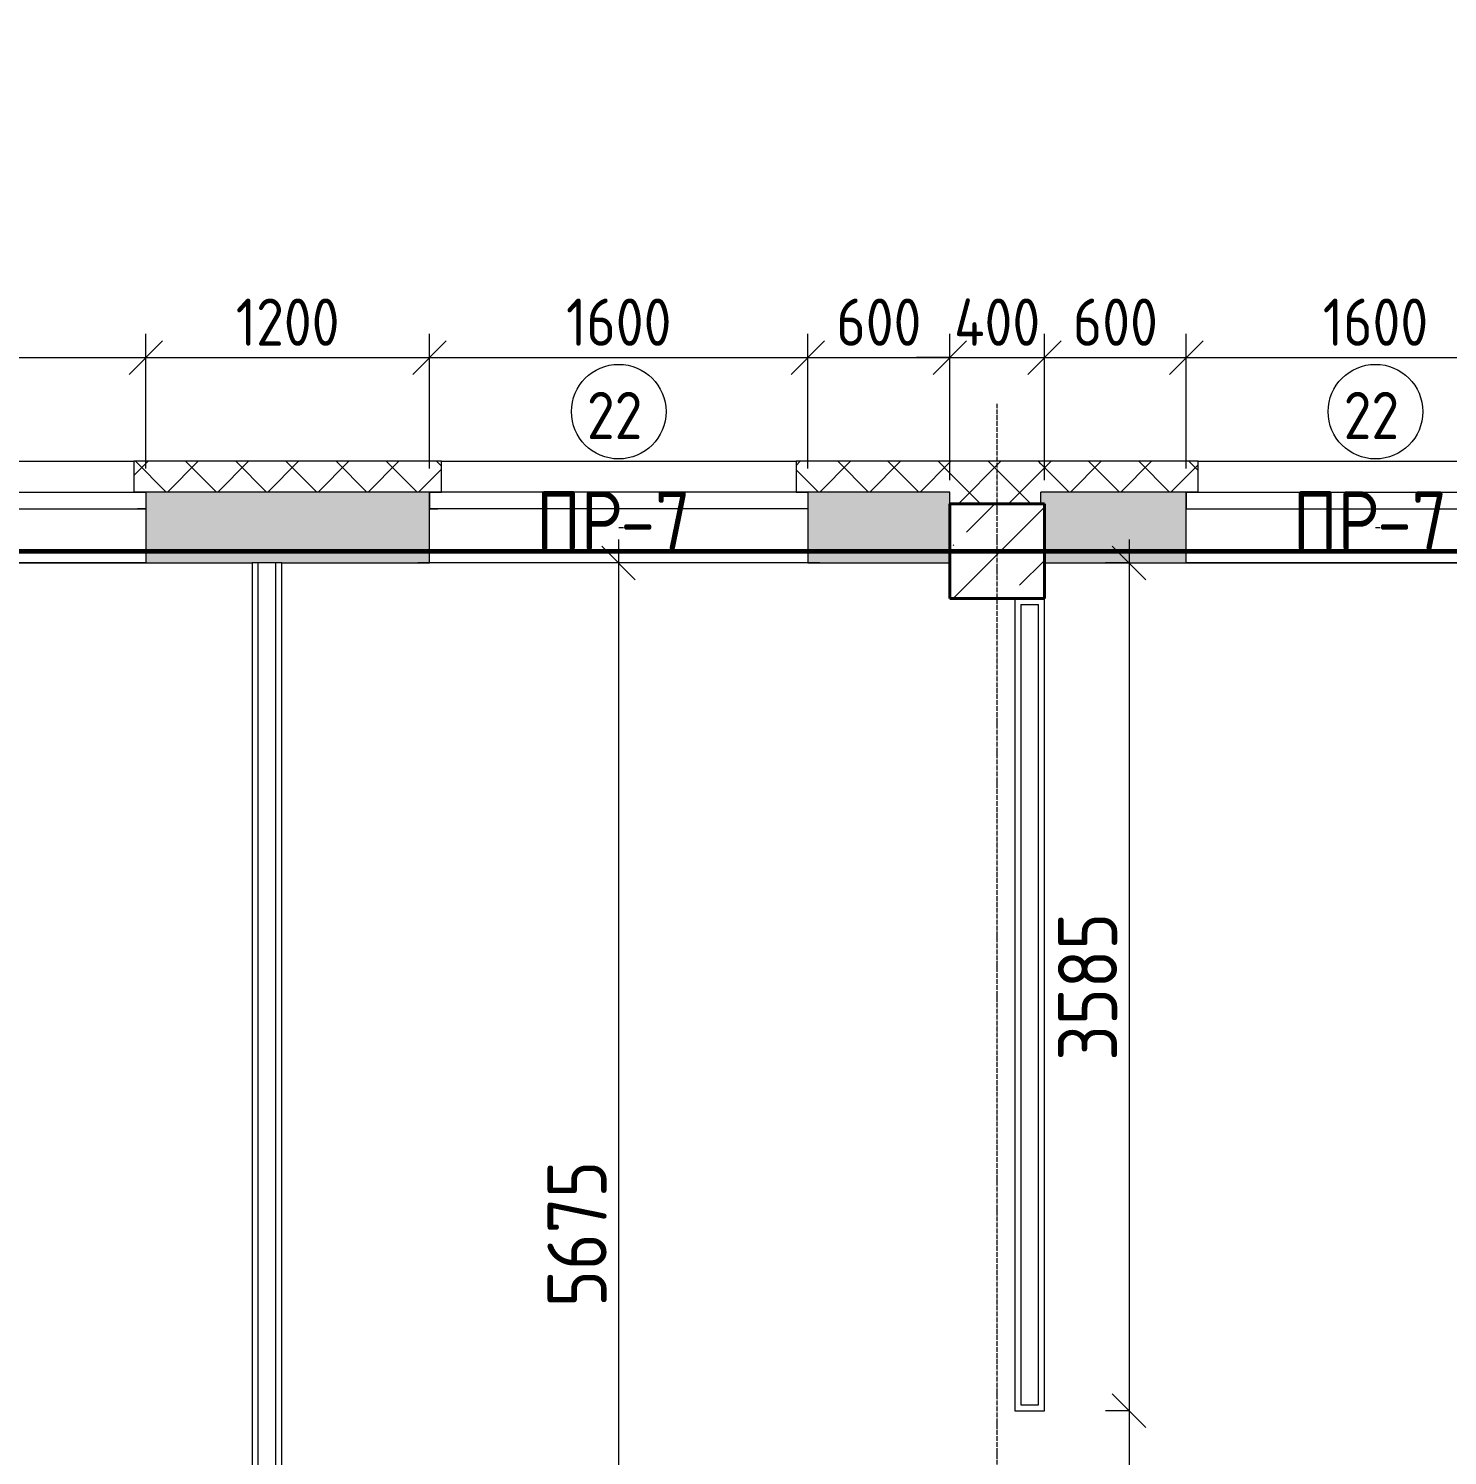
# Model space of a CAD drawing. Header units: millimetres. Extents: x -56773 to 221258, y -262288 to 26541.
# Drawn here: x 23714 to 29714, y -92368 to -86334 of the extents above; entities that cross this region are included whole.
import ezdxf

# ---------------------------------------------------------------- set-up
doc = ezdxf.new("R2010")
doc.units = ezdxf.units.MM
doc.linetypes.add('ADSK_Линия сетки', pattern=[25, 20, -2.5, 0, -2.5])
for name, color, linetype, lineweight in [('3.1 Штукатурка внешн стен для инвесторов', 5, 'Continuous', 60), ('_ Окна', 7, 'Continuous', 18), ('Марки', 7, 'Continuous', 20), ('Марки окон', 7, 'Continuous', 20), ('Несущие колонны', 7, 'Continuous', 18), ('Окна', 7, 'Continuous', 9), ('Оси', 7, 'Continuous', 9), ('Размеры', 7, 'Continuous', 9), ('Стены внутренние', 7, 'Continuous', 18), ('Стены наружные', 7, 'Continuous', 18), ('Стены штриховка', 7, 'Continuous', 9)]:
    doc.layers.add(name, color=color, linetype=linetype, lineweight=lineweight)
doc.styles.add('GOST Common_2', font='', dxfattribs={"width": 0.9, "height": 250})
doc.styles.add('GOST Common_3', font='', dxfattribs={"width": 0.9, "height": 200})
doc.styles.get('GOST Common_2').set_extended_font_data('GOST Common')
doc.styles.get('GOST Common_3').set_extended_font_data('GOST Common')
doc.dimstyles.new('ADSK_Основной_2_0_1', dxfattribs={"dimscale": 304.8, "dimtxt": 201.142999, "dimasz": 0.463911, "dimexe": 0.328084, "dimexo": 0.328084, "dimgap": 0.164042, "dimtad": 1, "dimdec": 3, "dimrnd": 0.001, "dimdsep": 46, "dimtxsty": 'GOST Common_3', "dimblk1": 'OBLIQUE', "dimblk2": 'OBLIQUE', "dimsah": 1, "dimcen": 0.09, "dimdle": 0.328084, "dimazin": 2, "dimtfac": 1, "dimtdec": 4, "dimtix": 1, "dimtmove": 1, "dimatfit": 3, "dimfxl": 1, "dimtvp": 1, "dimtolj": 1, "dimtzin": 0, "dimlwd": 20, "dimlwe": 20, "dimarcsym": 2})
doc.dimstyles.new('ADSK_Основной_2_0_3', dxfattribs={"dimscale": 304.8, "dimtxt": 201.142999, "dimasz": 0.463911, "dimexe": 0.328084, "dimexo": 0.328084, "dimgap": 0.164042, "dimtad": 1, "dimdec": 3, "dimrnd": 0.001, "dimdsep": 46, "dimtxsty": 'GOST Common_2', "dimblk1": 'OBLIQUE', "dimblk2": 'OBLIQUE', "dimsah": 1, "dimcen": 0.09, "dimdle": 0.328084, "dimazin": 2, "dimtfac": 1, "dimtdec": 4, "dimtix": 1, "dimtmove": 0, "dimatfit": 3, "dimfxl": 1, "dimtvp": 1, "dimtolj": 1, "dimtzin": 0, "dimlwd": 20, "dimlwe": 20, "dimarcsym": 2})
pattern_1 = [(45, (9.36, -97949.04), (-106.066, 106.066), []), (135, (9.36, -97949.04), (-106.066, -106.066), [])]

# ---------------------------------------------------------------- blocks, each defined once
blk = doc.blocks.new('ADSK_КолоннаЖБ_Прямоугольная - 400x400 мм-1807143-Кладочный план 2-го этаж')
at = {"layer": 'Несущие колонны', "lineweight": 40}
for p, q in [((-200, 200), (200, 200)), ((-200, -200), (-200, 200)), ((200, 200), (200, -200)), ((200, -200), (-200, -200))]:
    blk.add_line(p, q, dxfattribs=at)
blk = doc.blocks.new('ОКНО L03 _2СТ_RS - ОК-5_1600х2000h-3556615-Кладочный план 2-го этаж')
at = {"layer": '_ Окна'}
for p, q in [((-838.1, 149), (761.9, 149)), ((-838.1, 149), (-838.1, 79)), ((-838.1, 149), (-833.1, 149)), ((-818.1, 149), (-38.1, 149)), ((-38.1, 149), (741.9, 149)), ((761.9, 149), (756.9, 149)), ((761.9, 149), (761.9, 79)), ((-838.1, 79), (761.9, 79)), ((-838.1, 79), (-803.1, 79)), ((-818.1, 79), (-38.1, 79)), ((-38.1, 79), (741.9, 79)), ((761.9, 79), (726.9, 79))]:
    blk.add_line(p, q, dxfattribs=at)
at = {"layer": 'Окна'}
blk.add_line((-888.1, -150), (811.9, -150), dxfattribs=at)
blk = doc.blocks.new('ОКНО L03 _2СТ_RS - ОК-5_1600х2000h-3556607-Кладочный план 2-го этаж')
at = {"layer": '_ Окна'}
for p, q in [((-838.1, -79), (761.9, -79)), ((-838.1, -149), (-838.1, -79)), ((-838.1, -79), (-803.1, -79)), ((-818.1, -79), (-38.1, -79)), ((-38.1, -79), (741.9, -79)), ((761.9, -79), (726.9, -79)), ((761.9, -149), (761.9, -79)), ((-838.1, -149), (761.9, -149)), ((-838.1, -149), (-833.1, -149)), ((-818.1, -149), (-38.1, -149)), ((-38.1, -149), (741.9, -149)), ((761.9, -149), (756.9, -149))]:
    blk.add_line(p, q, dxfattribs=at)
at = {"layer": 'Окна'}
blk.add_line((-888.1, 150), (811.9, 150), dxfattribs=at)
blk = doc.blocks.new('_Oblique')
at = {"color": 0, "linetype": 'ByBlock', "lineweight": -2}
blk.add_line((-0.5, -0.5), (0.5, 0.5), dxfattribs=at)
blk = doc.blocks.new('*D4573')
at = {"layer": 'Defpoints', "color": 0, "lineweight": 25, "transparency": 16777216}
for p in [(24209.4, -87725.6), (22609.4, -88295.1), (24209.4, -88295.1)]:
    blk.add_point(p, dxfattribs=at)
at = {"layer": 'Размеры', "color": 0, "lineweight": 20, "transparency": 16777216}
for p, q in [((22609.4, -88195.1), (22609.4, -87625.6)), ((24209.4, -88195.1), (24209.4, -87625.6)), ((22509.4, -87725.6), (24309.4, -87725.6))]:
    blk.add_line(p, q, dxfattribs=at)
at = {"layer": 'Размеры', "color": 0, "lineweight": 20, "transparency": 16777216, "xscale": 141.4, "yscale": 141.4, "zscale": 141.4, "rotation": 180}
blk.add_blockref('_Oblique', (22609.4, -87725.6), dxfattribs=at)
at = {"layer": 'Размеры', "color": 0, "lineweight": 20, "transparency": 16777216, "xscale": 141.4, "yscale": 141.4, "zscale": 141.4}
blk.add_blockref('_Oblique', (24209.4, -87725.6), dxfattribs=at)
at = {"layer": 'Размеры', "color": 0, "lineweight": 9, "transparency": 16777216, "insert": (23409.4, -87575.6), "char_height": 200, "width": 560.473, "attachment_point": 5, "style": 'GOST Common_3'}
blk.add_mtext('\\A1;1600', dxfattribs=at)
blk = doc.blocks.new('*D4574')
at = {"layer": 'Defpoints', "color": 0, "lineweight": 25, "transparency": 16777216}
for p in [(25409.4, -87725.6), (24209.4, -88295.1), (25409.4, -88295.1)]:
    blk.add_point(p, dxfattribs=at)
at = {"layer": 'Размеры', "color": 0, "lineweight": 20, "transparency": 16777216}
for p, q in [((24209.4, -88195.1), (24209.4, -87625.6)), ((25409.4, -88195.1), (25409.4, -87625.6)), ((24109.4, -87725.6), (25509.4, -87725.6))]:
    blk.add_line(p, q, dxfattribs=at)
at = {"layer": 'Размеры', "color": 0, "lineweight": 20, "transparency": 16777216, "xscale": 141.4, "yscale": 141.4, "zscale": 141.4, "rotation": 180}
blk.add_blockref('_Oblique', (24209.4, -87725.6), dxfattribs=at)
at = {"layer": 'Размеры', "color": 0, "lineweight": 20, "transparency": 16777216, "xscale": 141.4, "yscale": 141.4, "zscale": 141.4}
blk.add_blockref('_Oblique', (25409.4, -87725.6), dxfattribs=at)
at = {"layer": 'Размеры', "color": 0, "lineweight": 9, "transparency": 16777216, "insert": (24809.4, -87575.6), "char_height": 200, "width": 560.473, "attachment_point": 5, "style": 'GOST Common_3'}
blk.add_mtext('\\A1;1200', dxfattribs=at)
blk = doc.blocks.new('*D4575')
at = {"layer": 'Defpoints', "color": 0, "lineweight": 25, "transparency": 16777216}
for p in [(27009.4, -87725.6), (25409.4, -88295.1), (27009.4, -88295.1)]:
    blk.add_point(p, dxfattribs=at)
at = {"layer": 'Размеры', "color": 0, "lineweight": 20, "transparency": 16777216}
for p, q in [((25409.4, -88195.1), (25409.4, -87625.6)), ((27009.4, -88195.1), (27009.4, -87625.6)), ((25309.4, -87725.6), (27109.4, -87725.6))]:
    blk.add_line(p, q, dxfattribs=at)
at = {"layer": 'Размеры', "color": 0, "lineweight": 20, "transparency": 16777216, "xscale": 141.4, "yscale": 141.4, "zscale": 141.4, "rotation": 180}
blk.add_blockref('_Oblique', (25409.4, -87725.6), dxfattribs=at)
at = {"layer": 'Размеры', "color": 0, "lineweight": 20, "transparency": 16777216, "xscale": 141.4, "yscale": 141.4, "zscale": 141.4}
blk.add_blockref('_Oblique', (27009.4, -87725.6), dxfattribs=at)
at = {"layer": 'Размеры', "color": 0, "lineweight": 9, "transparency": 16777216, "insert": (26209.4, -87575.6), "char_height": 200, "width": 560.473, "attachment_point": 5, "style": 'GOST Common_3'}
blk.add_mtext('\\A1;1600', dxfattribs=at)
blk = doc.blocks.new('*D4576')
at = {"layer": 'Defpoints', "color": 0, "lineweight": 25, "transparency": 16777216}
for p in [(27609.4, -87725.6), (27009.4, -88295.1), (27609.4, -88344.1)]:
    blk.add_point(p, dxfattribs=at)
at = {"layer": 'Размеры', "color": 0, "lineweight": 20, "transparency": 16777216}
for p, q in [((27009.4, -88195.1), (27009.4, -87625.6)), ((27609.4, -88244.1), (27609.4, -87625.6)), ((26909.4, -87725.6), (27709.4, -87725.6))]:
    blk.add_line(p, q, dxfattribs=at)
at = {"layer": 'Размеры', "color": 0, "lineweight": 20, "transparency": 16777216, "xscale": 141.4, "yscale": 141.4, "zscale": 141.4, "rotation": 180}
blk.add_blockref('_Oblique', (27009.4, -87725.6), dxfattribs=at)
at = {"layer": 'Размеры', "color": 0, "lineweight": 20, "transparency": 16777216, "xscale": 141.4, "yscale": 141.4, "zscale": 141.4}
blk.add_blockref('_Oblique', (27609.4, -87725.6), dxfattribs=at)
at = {"layer": 'Размеры', "color": 0, "lineweight": 9, "transparency": 16777216, "insert": (27309.4, -87575.6), "char_height": 200, "width": 454.106, "attachment_point": 5, "style": 'GOST Common_3'}
blk.add_mtext('\\A1;600', dxfattribs=at)
blk = doc.blocks.new('*D4577')
at = {"layer": 'Defpoints', "color": 0, "lineweight": 25, "transparency": 16777216}
for p in [(28009.4, -87725.6), (27609.4, -88344.1), (28009.4, -88344.1)]:
    blk.add_point(p, dxfattribs=at)
at = {"layer": 'Размеры', "color": 0, "lineweight": 20, "transparency": 16777216}
for p, q in [((27609.4, -88244.1), (27609.4, -87625.6)), ((28009.4, -88244.1), (28009.4, -87625.6)), ((27609.4, -87725.6), (27468, -87725.6)), ((27609.4, -87725.6), (28009.4, -87725.6)), ((28009.4, -87725.6), (28150.8, -87725.6))]:
    blk.add_line(p, q, dxfattribs=at)
at = {"layer": 'Размеры', "color": 0, "lineweight": 20, "transparency": 16777216, "xscale": 141.4, "yscale": 141.4, "zscale": 141.4}
blk.add_blockref('_Oblique', (27609.4, -87725.6), dxfattribs=at)
at = {"layer": 'Размеры', "color": 0, "lineweight": 20, "transparency": 16777216, "xscale": 141.4, "yscale": 141.4, "zscale": 141.4, "rotation": 180}
blk.add_blockref('_Oblique', (28009.4, -87725.6), dxfattribs=at)
at = {"layer": 'Размеры', "color": 0, "lineweight": 9, "transparency": 16777216, "insert": (27809.4, -87575.6), "char_height": 200, "width": 474.561, "attachment_point": 5, "style": 'GOST Common_3'}
blk.add_mtext('\\A1;400', dxfattribs=at)
blk = doc.blocks.new('*D4578')
at = {"layer": 'Defpoints', "color": 0, "lineweight": 25, "transparency": 16777216}
for p in [(28609.4, -87725.6), (28009.4, -88344.1), (28609.4, -88295.1)]:
    blk.add_point(p, dxfattribs=at)
at = {"layer": 'Размеры', "color": 0, "lineweight": 20, "transparency": 16777216}
for p, q in [((28009.4, -88244.1), (28009.4, -87625.6)), ((28609.4, -88195.1), (28609.4, -87625.6)), ((27909.4, -87725.6), (28709.4, -87725.6))]:
    blk.add_line(p, q, dxfattribs=at)
at = {"layer": 'Размеры', "color": 0, "lineweight": 20, "transparency": 16777216, "xscale": 141.4, "yscale": 141.4, "zscale": 141.4, "rotation": 180}
blk.add_blockref('_Oblique', (28009.4, -87725.6), dxfattribs=at)
at = {"layer": 'Размеры', "color": 0, "lineweight": 20, "transparency": 16777216, "xscale": 141.4, "yscale": 141.4, "zscale": 141.4}
blk.add_blockref('_Oblique', (28609.4, -87725.6), dxfattribs=at)
at = {"layer": 'Размеры', "color": 0, "lineweight": 9, "transparency": 16777216, "insert": (28309.4, -87575.6), "char_height": 200, "width": 454.106, "attachment_point": 5, "style": 'GOST Common_3'}
blk.add_mtext('\\A1;600', dxfattribs=at)
blk = doc.blocks.new('*D4579')
at = {"layer": 'Defpoints', "color": 0, "lineweight": 25, "transparency": 16777216}
for p in [(30209.4, -87725.6), (28609.4, -88295.1), (30209.4, -88295.1)]:
    blk.add_point(p, dxfattribs=at)
at = {"layer": 'Размеры', "color": 0, "lineweight": 20, "transparency": 16777216}
for p, q in [((28609.4, -88195.1), (28609.4, -87625.6)), ((30209.4, -88195.1), (30209.4, -87625.6)), ((28509.4, -87725.6), (30309.4, -87725.6))]:
    blk.add_line(p, q, dxfattribs=at)
at = {"layer": 'Размеры', "color": 0, "lineweight": 20, "transparency": 16777216, "xscale": 141.4, "yscale": 141.4, "zscale": 141.4, "rotation": 180}
blk.add_blockref('_Oblique', (28609.4, -87725.6), dxfattribs=at)
at = {"layer": 'Размеры', "color": 0, "lineweight": 20, "transparency": 16777216, "xscale": 141.4, "yscale": 141.4, "zscale": 141.4}
blk.add_blockref('_Oblique', (30209.4, -87725.6), dxfattribs=at)
at = {"layer": 'Размеры', "color": 0, "lineweight": 9, "transparency": 16777216, "insert": (29409.4, -87575.6), "char_height": 200, "width": 560.473, "attachment_point": 5, "style": 'GOST Common_3'}
blk.add_mtext('\\A1;1600', dxfattribs=at)
blk = doc.blocks.new('*D4970')
at = {"layer": 'Defpoints', "color": 0, "lineweight": 25, "transparency": 16777216}
for p in [(26308, -88594.1), (26208, -94269.1), (26609.4, -94269.1)]:
    blk.add_point(p, dxfattribs=at)
at = {"layer": 'Размеры', "color": 0, "lineweight": 20, "transparency": 16777216}
for p, q in [((26208, -88494.1), (26208, -94369.1)), ((26208, -88594.1), (26108, -88594.1)), ((26509.4, -94269.1), (26108, -94269.1))]:
    blk.add_line(p, q, dxfattribs=at)
at = {"layer": 'Размеры', "color": 0, "lineweight": 20, "transparency": 16777216, "xscale": 141.4, "yscale": 141.4, "zscale": 141.4}
for p, rotation in [((26208, -88594.1), 90), ((26208, -94269.1), 270)]:
    blk.add_blockref('_Oblique', p, dxfattribs=dict(at, rotation=rotation))
at = {"layer": 'Размеры', "color": 0, "lineweight": 9, "transparency": 16777216, "insert": (26033, -91431.6), "char_height": 250, "width": 605.475, "attachment_point": 5, "rotation": 90, "style": 'GOST Common_2'}
blk.add_mtext('\\A1;5675', dxfattribs=at)
blk = doc.blocks.new('*D4974')
at = {"layer": 'Defpoints', "color": 0, "lineweight": 25, "transparency": 16777216}
for p in [(28467, -88594.1), (28367.1, -92179.1), (28467, -92179.1)]:
    blk.add_point(p, dxfattribs=at)
at = {"layer": 'Размеры', "color": 0, "lineweight": 20, "transparency": 16777216}
for p, q in [((28367.1, -88494.1), (28367.1, -92279.1)), ((28367, -88594.1), (28267.1, -88594.1)), ((28367, -92179.1), (28267.1, -92179.1))]:
    blk.add_line(p, q, dxfattribs=at)
at = {"layer": 'Размеры', "color": 0, "lineweight": 20, "transparency": 16777216, "xscale": 141.4, "yscale": 141.4, "zscale": 141.4}
for p, rotation in [((28367.1, -88594.1), 90), ((28367.1, -92179.1), 270)]:
    blk.add_blockref('_Oblique', p, dxfattribs=dict(at, rotation=rotation))
at = {"layer": 'Размеры', "color": 0, "lineweight": 9, "transparency": 16777216, "insert": (28192.1, -90386.6), "char_height": 250, "width": 605.475, "attachment_point": 5, "rotation": 90, "style": 'GOST Common_2'}
blk.add_mtext('\\A1;3585', dxfattribs=at)
blk = doc.blocks.new('*D4975')
at = {"layer": 'Defpoints', "color": 0, "lineweight": 25, "transparency": 16777216}
for p in [(28467, -92179.1), (28367.1, -93179.1), (28467, -93179.1)]:
    blk.add_point(p, dxfattribs=at)
at = {"layer": 'Размеры', "color": 0, "lineweight": 20, "transparency": 16777216}
for p, q in [((28367.1, -92079.1), (28367.1, -93279.1)), ((28367, -92179.1), (28267.1, -92179.1)), ((28367, -93179.1), (28267.1, -93179.1))]:
    blk.add_line(p, q, dxfattribs=at)
at = {"layer": 'Размеры', "color": 0, "lineweight": 20, "transparency": 16777216, "xscale": 141.4, "yscale": 141.4, "zscale": 141.4}
for p, rotation in [((28367.1, -92179.1), 90), ((28367.1, -93179.1), 270)]:
    blk.add_blockref('_Oblique', p, dxfattribs=dict(at, rotation=rotation))
at = {"layer": 'Размеры', "color": 0, "lineweight": 9, "transparency": 16777216, "insert": (28192.1, -92679.1), "char_height": 250, "width": 560.473, "attachment_point": 5, "rotation": 90, "style": 'GOST Common_2'}
blk.add_mtext('\\A1;1000', dxfattribs=at)
blk = doc.blocks.new('М_окна1 - Маркировка типоразмера-1510237-Кладочный план 2-го этаж')
at = {"layer": 'Марки окон'}
blk.add_circle((0, 0), 2, dxfattribs=at)
blk = doc.blocks.new('ADSK_Марка_Отверстие - Экземпляр_Только Марка-157312-Кладочный план 2-го этаж')
at = {"layer": 'Марки'}
blk.add_line((0, 0), (0.2, 0), dxfattribs=at)

msp = doc.modelspace()

# ---------------------------------------------------------------- hatches: boundary and pattern name
at = {"layer": 'Несущие колонны', "lineweight": 9}
h = msp.add_hatch(dxfattribs=at)
h.set_pattern_fill('FP_1', color=256, style=0, pattern_type=2)
h.set_pattern_definition([(45, (9.36, -97949.04), (-224.5064, 224.5064), []), (45, (233.87, -97949.04), (-224.5064, 224.5064), [396.875, -79.375, 3.353, -76.022])])
h.paths.add_polyline_path([(27609.3615, -88744.0666), (28009.3615, -88744.0666), (28009.3615, -88344.0666), (27609.3615, -88344.0666), (27609.3615, -88594.0666)])
at = {"layer": 'Стены внутренние', "lineweight": 9}
h = msp.add_hatch(dxfattribs=at)
h.set_pattern_fill('FP_2', color=256, style=0, pattern_type=2)
h.set_pattern_definition([(45, (9.36, -97949.04), (84.18955, 308.69595), [396.875, -79.375, 3.353, -76.022])])
h.paths.add_polyline_path([(41848.5876, -88594.0666), (42009.3615, -88594.0666), (42009.3615, -88294.0666), (40009.3615, -88294.0666), (40009.3615, -88344.0666), (39609.3615, -88344.0666), (39609.3615, -88294.0666), (39009.3615, -88295.0666), (39009.3615, -88594.0666), (41809.3615, -88594.0666)])
h.paths.add_polyline_path([(21509.3615, -88594.0666), (22609.3615, -88594.0666), (22609.3615, -88295.0666), (21009.3615, -88295.0666), (21009.3615, -88594.0666), (21484.3615, -88594.0666)])
h.paths.add_polyline_path([(30266.1372, -88594.0666), (31409.3615, -88594.0666), (31409.3615, -88295.0666), (30209.3615, -88295.0666), (30209.3615, -88594.0666)])
h.paths.add_polyline_path([(33161.7498, -88594.0666), (34609.3615, -88594.0666), (34609.3615, -88295.0666), (33009.3615, -88295.0666), (33009.3615, -88594.0666)])
h.paths.add_polyline_path([(37059.3615, -88594.0666), (37409.3615, -88594.0666), (37409.3615, -88295.0666), (36209.3615, -88295.0666), (36209.3615, -88594.0666), (37034.3615, -88594.0666)])
h.paths.add_polyline_path([(27609.3615, -88594.0666), (27609.3615, -88294.0666), (27009.3615, -88295.0666), (27009.3615, -88594.0666), (27370.5247, -88594.0666)])
h.paths.add_polyline_path([(28009.3615, -88594.0666), (28609.3615, -88594.0666), (28609.3615, -88295.0666), (27994.7859, -88294.0666), (27994.7859, -88344.0666), (28009.3615, -88344.0666)])
h.paths.add_polyline_path([(24659.3615, -88594.0666), (25409.3615, -88594.0666), (25409.3615, -88295.0666), (24209.3615, -88295.0666), (24209.3615, -88594.0666), (24474.9121, -88594.0666)])
h.paths.add_polyline_path([(12892.4618, -88594.0666), (14609.3615, -88594.0666), (14609.3615, -88344.0666), (15009.3615, -88344.0666), (15009.3615, -88594.0666), (15609.3615, -88594.0666), (15609.3615, -88344.0666), (16009.3615, -88344.0666), (16009.3615, -88594.0666), (16609.3615, -88594.0666), (16609.3615, -88295.0666), (12609.3615, -88294.0666), (12609.3615, -88594.0666)])
h.paths.add_polyline_path([(19409.3615, -88594.0666), (19409.3615, -88295.0666), (18209.3615, -88295.0666), (18209.3615, -88594.0666), (18684.3615, -88594.0666)])
at = {"layer": 'Стены наружные', "lineweight": 9}
h = msp.add_hatch(dxfattribs=at)
h.set_pattern_fill('FP_4', color=256, style=0, pattern_type=2)
h.set_pattern_definition(pattern_1)
h.paths.add_polyline_path([(41829.3615, -88294.0666), (41829.3615, -88164.0666), (40009.3615, -88164.0666), (40009.3615, -88294.0666), (40400.7813, -88294.0666)])
h.paths.add_polyline_path([(31459.3615, -88294.0666), (31459.3615, -88164.0666), (30159.3615, -88164.0666), (30159.3615, -88294.0666), (30266.1372, -88294.0666)])
h.paths.add_polyline_path([(37459.3615, -88294.0666), (37459.3615, -88164.0666), (36159.3615, -88164.0666), (36159.3615, -88294.0666)])
h.paths.add_polyline_path([(34659.3615, -88294.0666), (34659.3615, -88164.0666), (32959.3615, -88164.0666), (32959.3615, -88294.0666), (33161.7498, -88294.0666)])
h.paths.add_polyline_path([(39609.3615, -88294.0666), (39609.3615, -88164.0666), (38959.3615, -88164.0666), (38959.3615, -88294.0666)])
h.paths.add_polyline_path([(27609.3615, -88294.0666), (27609.3615, -88164.0666), (26959.3615, -88164.0666), (26959.3615, -88294.0666), (27370.5247, -88294.0666)])
h.paths.add_polyline_path([(24159.3615, -88294.0666), (25459.3615, -88294.0666), (25459.3615, -88164.0666), (24159.3615, -88164.0666)])
h.paths.add_polyline_path([(21579.2995, -88294.0666), (22659.3615, -88294.0666), (22659.3615, -88164.0666), (20959.3615, -88164.0666), (20959.3615, -88294.0666)])
h.paths.add_polyline_path([(27994.7859, -88294.0666), (28659.3615, -88294.0666), (28659.3615, -88164.0666), (27994.7859, -88164.0666)])
h.paths.add_polyline_path([(19459.3615, -88294.0666), (19459.3615, -88164.0666), (18159.3615, -88164.0666), (18159.3615, -88294.0666), (18683.6869, -88294.0666)])
h.paths.add_polyline_path([(15788.0744, -88294.0666), (16659.3615, -88294.0666), (16659.3615, -88164.0666), (12789.3615, -88164.0666), (12789.3615, -88294.0666), (12892.4618, -88294.0666)])
h = msp.add_hatch(dxfattribs=at)
h.set_pattern_fill('FP_4', color=256, style=0, pattern_type=2)
h.set_pattern_definition(pattern_1)
h.paths.add_polyline_path([(27994.7859, -88344.0666), (27994.7859, -88164.0666), (27609.3615, -88164.0666), (27609.3615, -88344.0666)])

# ---------------------------------------------------------------- linework, layer by layer
at = {"layer": '3.1 Штукатурка внешн стен для инвесторов'}
msp.add_lwpolyline([(-19540.6385, -79244.0666), (-19540.6385, -74194.0666), (-3190.6385, -74194.0666), (-3190.6385, -88544.0666), (8809.3615, -88544.0666), (8809.3615, -95344.0666), (12609.3615, -95344.0666), (12609.3615, -88544.0666), (42009.3615, -88544.0666)], dxfattribs=at)
at = {"layer": 'Несущие колонны', "lineweight": 9}
for p, q in [((27994.7859, -88344.0666), (27609.3615, -88344.0666)), ((27609.3615, -88344.0666), (27609.3615, -88594.0666)), ((28009.3615, -88344.0666), (27994.7859, -88344.0666)), ((28009.3615, -88594.0666), (28009.3615, -88344.0666)), ((27609.3615, -88594.0666), (27609.3615, -88744.0666)), ((28009.3615, -88744.0666), (28009.3615, -88594.0666)), ((27609.3615, -88744.0666), (28009.3615, -88744.0666))]:
    msp.add_line(p, q, dxfattribs=at)
at = {"layer": 'Оси', "linetype": 'ADSK_Линия сетки', "lineweight": 5}
for p, q in [((27809.3615, -108922.9178), (27809.3615, -87921.5904)), ((62525.08, -88544.0666), (-25230.7352, -88544.0666))]:
    msp.add_line(p, q, dxfattribs=at)
at = {"layer": 'Стены внутренние', "lineweight": 5}
for p, q in [((24159.3615, -88294.0666), (24159.3615, -88295.0666)), ((24159.3615, -88295.0666), (24209.3615, -88295.0666)), ((24209.3615, -88295.0666), (24209.3615, -88594.0666)), ((25409.3615, -88594.0666), (25409.3615, -88295.0666)), ((25409.3615, -88295.0666), (25459.3615, -88295.0666)), ((25459.3615, -88295.0666), (25459.3615, -88294.0666)), ((26959.3615, -88294.0666), (26959.3615, -88295.0666)), ((26959.3615, -88295.0666), (27009.3615, -88295.0666)), ((27009.3615, -88295.0666), (27009.3615, -88594.0666)), ((27609.3615, -88594.0666), (27609.3615, -88344.0666)), ((27994.7859, -88344.0666), (28009.3615, -88344.0666)), ((28009.3615, -88344.0666), (28009.3615, -88594.0666)), ((28609.3615, -88594.0666), (28609.3615, -88295.0666)), ((28609.3615, -88295.0666), (28659.3615, -88295.0666)), ((28659.3615, -88295.0666), (28659.3615, -88294.0666)), ((24209.3615, -88594.0666), (22609.3615, -88594.0666)), ((24209.3615, -88594.0666), (24659.3615, -88594.0666)), ((24659.3615, -88594.0666), (24659.3615, -94994.0666)), ((24784.3615, -88594.0666), (25409.3615, -88594.0666)), ((24784.3615, -94269.0666), (24784.3615, -88594.0666)), ((27009.3615, -88594.0666), (25409.3615, -88594.0666)), ((27009.3615, -88594.0666), (27609.3615, -88594.0666)), ((28009.3615, -88594.0666), (28609.3615, -88594.0666)), ((30209.3615, -88594.0666), (28609.3615, -88594.0666)), ((27884.3615, -88744.0666), (27884.3615, -92179.0666)), ((28009.3615, -88744.0666), (27884.3615, -88744.0666)), ((28009.3615, -92179.0666), (28009.3615, -88744.0666)), ((27884.3615, -92179.0666), (28009.3615, -92179.0666))]:
    msp.add_line(p, q, dxfattribs=at)
at = {"layer": 'Стены наружные', "lineweight": 9}
for p, q in [((22659.3615, -88164.0666), (24159.3615, -88164.0666)), ((25459.3615, -88164.0666), (24159.3615, -88164.0666)), ((24159.3615, -88164.0666), (24159.3615, -88294.0666)), ((25459.3615, -88294.0666), (25459.3615, -88164.0666)), ((25459.3615, -88164.0666), (26959.3615, -88164.0666)), ((28659.3615, -88164.0666), (26959.3615, -88164.0666)), ((26959.3615, -88164.0666), (26959.3615, -88294.0666)), ((28659.3615, -88294.0666), (28659.3615, -88164.0666)), ((28659.3615, -88164.0666), (30159.3615, -88164.0666)), ((27609.3615, -88344.0666), (27994.7859, -88344.0666))]:
    msp.add_line(p, q, dxfattribs=at)
at = {"layer": 'Стены штриховка', "lineweight": 9}
for p, q in [((25459.3615, -88294.0666), (24159.3615, -88294.0666)), ((27609.3615, -88294.0666), (26959.3615, -88294.0666)), ((27609.3615, -88344.0666), (27609.3615, -88294.0666)), ((28659.3615, -88294.0666), (27994.7859, -88294.0666)), ((27994.7859, -88344.0666), (27994.7859, -88294.0666)), ((24784.3615, -88594.0666), (24659.3615, -88594.0666)), ((24684.3615, -95019.0666), (24684.3615, -88594.0666)), ((24759.3615, -94294.0666), (24759.3615, -88594.0666)), ((27909.3615, -88769.0666), (27984.3615, -88769.0666)), ((27909.3615, -88769.0666), (27909.3615, -92154.0666)), ((27984.3615, -92154.0666), (27984.3615, -88769.0666)), ((27909.3615, -92154.0666), (27984.3615, -92154.0666))]:
    msp.add_line(p, q, dxfattribs=at)

# ---------------------------------------------------------------- block references
at = {"layer": 'Марки', "xscale": 99.99999999999993, "yscale": 99.99999999999993, "zscale": 99.99999999999993}
for p in [(26209.3615, -88444.0666), (29409.3615, -88444.0666)]:
    msp.add_blockref('ADSK_Марка_Отверстие - Экземпляр_Только Марка-157312-Кладочный план 2-го этаж', p, dxfattribs=at)
at = {"layer": 'Марки окон', "xscale": 99.99999999999993, "yscale": 99.99999999999993, "zscale": 99.99999999999993}
for p in [(26209.3615, -87954.0666), (29409.3615, -87954.0666)]:
    msp.add_blockref('М_окна1 - Маркировка типоразмера-1510237-Кладочный план 2-го этаж', p, dxfattribs=at)
at = {"layer": 'Несущие колонны', "lineweight": 40, "rotation": 89.9999999999999}
msp.add_blockref('ADSK_КолоннаЖБ_Прямоугольная - 400x400 мм-1807143-Кладочный план 2-го этаж', (27809.3615, -88544.0666), dxfattribs=at)
at = {"layer": 'Окна'}
for p in [(23447.4615, -88444.0666), (29447.4615, -88444.0666)]:
    msp.add_blockref('ОКНО L03 _2СТ_RS - ОК-5_1600х2000h-3556615-Кладочный план 2-го этаж', p, dxfattribs=at)
at = {"layer": 'Окна', "rotation": 180}
msp.add_blockref('ОКНО L03 _2СТ_RS - ОК-5_1600х2000h-3556607-Кладочный план 2-го этаж', (26171.2615, -88444.0666), dxfattribs=at)

# ---------------------------------------------------------------- texts
at = {"layer": 'Марки', "lineweight": 9, "char_height": 250, "attachment_point": 1, "style": 'GOST Common_2'}
for s, insert, width in [('ПР', (25859.4307, -88291.0854), 432.91125), ('-7', (26216.6182, -88291.0854), 389.620125), ('ПР', (29059.4307, -88291.0854), 432.91125), ('-7', (29416.6182, -88291.0854), 389.620125)]:
    msp.add_mtext(s, dxfattribs=dict(at, insert=insert, width=width))
at = {"layer": 'Марки окон', "lineweight": 5, "char_height": 200, "width": 317.46825, "attachment_point": 1, "style": 'GOST Common_3'}
for insert in [(26074.8041, -87870.2812), (29274.8041, -87870.2812)]:
    msp.add_mtext('22', dxfattribs=dict(at, insert=insert))

# ---------------------------------------------------------------- dimensions: what is measured, and where the dimension line sits
at = {"layer": 'Размеры', "lineweight": 9}
for base, p1, p2, override, picture, middle in [((24209.3615, -87725.5648), (22609.3615, -88295.0666), (24209.3615, -88295.0666), {"dimpost": '<>', "dimfxl": 1600}, '*D4573', (23409.3615, -87575.5648)), ((25409.3615, -87725.5648), (24209.3615, -88295.0666), (25409.3615, -88295.0666), {"dimpost": '<>', "dimfxl": 1200}, '*D4574', (24809.3615, -87575.5648)), ((27009.3615, -87725.5648), (25409.3615, -88295.0666), (27009.3615, -88295.0666), {"dimpost": '<>', "dimfxl": 1600}, '*D4575', (26209.3615, -87575.5648)), ((27609.3615, -87725.5648), (27009.3615, -88295.0666), (27609.3615, -88344.0666), {"dimpost": '<>', "dimfxl": 601.997508}, '*D4576', (27309.3615, -87575.5648)), ((28009.3615, -87725.5648), (27609.3615, -88344.0666), (28009.3615, -88344.0666), {"dimpost": '<>', "dimfxl": 400}, '*D4577', (27809.3615, -87575.5648)), ((28609.3615, -87725.5648), (28009.3615, -88344.0666), (28609.3615, -88295.0666), {"dimpost": '<>', "dimfxl": 601.997508}, '*D4578', (28309.3615, -87575.5648)), ((30209.3615, -87725.5648), (28609.3615, -88295.0666), (30209.3615, -88295.0666), {"dimpost": '<>', "dimfxl": 1600}, '*D4579', (29409.3615, -87575.5648))]:
    dim = msp.add_linear_dim(base=base, p1=p1, p2=p2, dimstyle='ADSK_Основной_2_0_1', override=override, dxfattribs=at)
    dim.commit()
    dim.dimension.update_dxf_attribs({"geometry": picture, "text_midpoint": middle})
for base, p1, p2, override, picture, middle in [((26207.996, -94269.0666), (26307.9809, -88594.0666), (26609.3615, -94269.0666), {"dimpost": '<>', "dimfxl": 5682.99703}, '*D4970', (26032.996, -91431.5666)), ((28367.0603, -92179.0666), (28467.0452, -88594.0666), (28467.0452, -92179.0666), {"dimpost": '<>', "dimfxl": 3585}, '*D4974', (28192.0603, -90386.5666)), ((28367.0603, -93179.0666), (28467.0452, -92179.0666), (28467.0452, -93179.0666), {"dimpost": '<>', "dimfxl": 1000}, '*D4975', (28192.0603, -92679.0666))]:
    dim = msp.add_linear_dim(base=base, p1=p1, p2=p2, angle=90, dimstyle='ADSK_Основной_2_0_3', override=override, dxfattribs=at)
    dim.commit()
    dim.dimension.update_dxf_attribs({"geometry": picture, "text_midpoint": middle})

doc.saveas('drawing.dxf')
